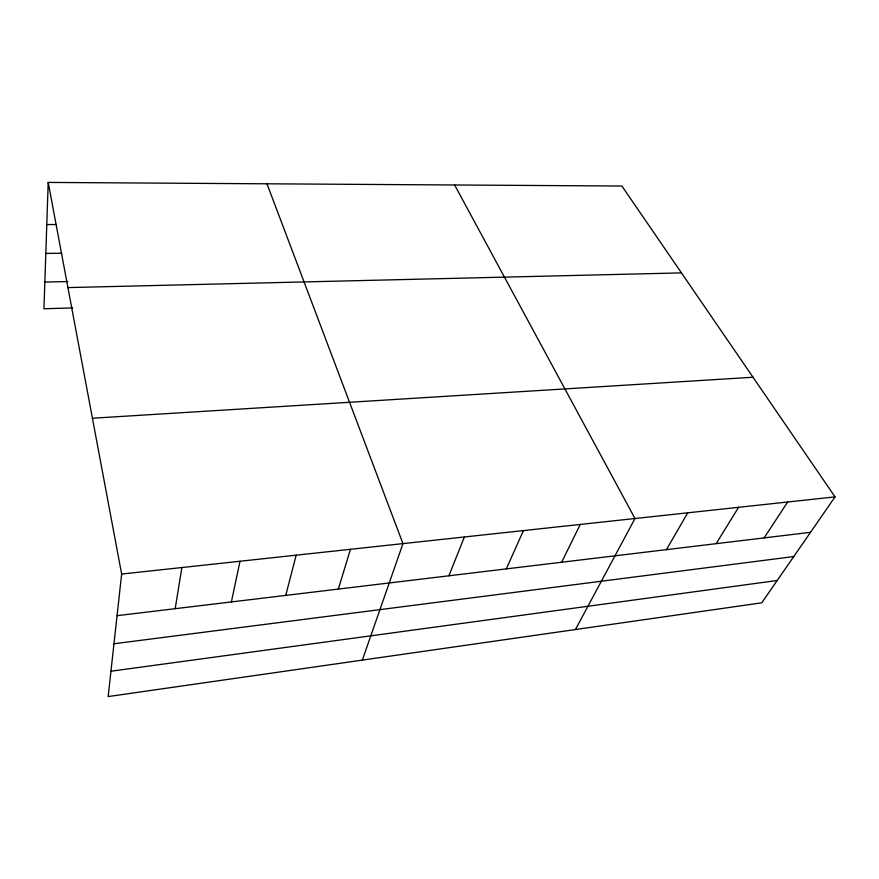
<?xml version="1.0" encoding="UTF-8"?>
<svg xmlns="http://www.w3.org/2000/svg" width="879" height="879" viewBox="0 0 879 879"><rect width="100%" height="100%" fill="white"/><g stroke="black" fill="none" stroke-linecap="round" stroke-linejoin="round"><path stroke-width="1.32" d="M48.202 182.425L121.643 574.053L108.161 696.575L761.763 602.807L835.05 496.877L621.892 186.029L48.202 182.425L43.95 308.76L72.638 307.903M175.196 608.686L181.876 567.537M231.386 601.928L240.011 561.252M285.741 595.402L296.179 555.176M338.327 589.073L350.468 549.298M362.346 660.107L402.956 543.618L266.985 183.799M448.883 575.789L464.376 536.981M506.304 568.889L523.434 530.586M561.637 562.241L580.261 524.444M575.448 629.529L634.99 518.522L454.619 184.986M666.447 549.639L687.73 512.82M716.132 543.661L738.591 507.315M764.137 537.893L787.661 502.008M110.952 671.226L777.201 580.492M113.973 643.758L793.759 556.55M117.061 615.674L810.526 532.322M121.643 574.053L835.05 496.877M92.416 418.239L753.017 377.245M67.925 287.598L681.445 272.886M44.851 282.049L67.771 281.544M45.807 253.438L61.805 253.218M46.785 224.563L56.289 224.508"/></g></svg>
